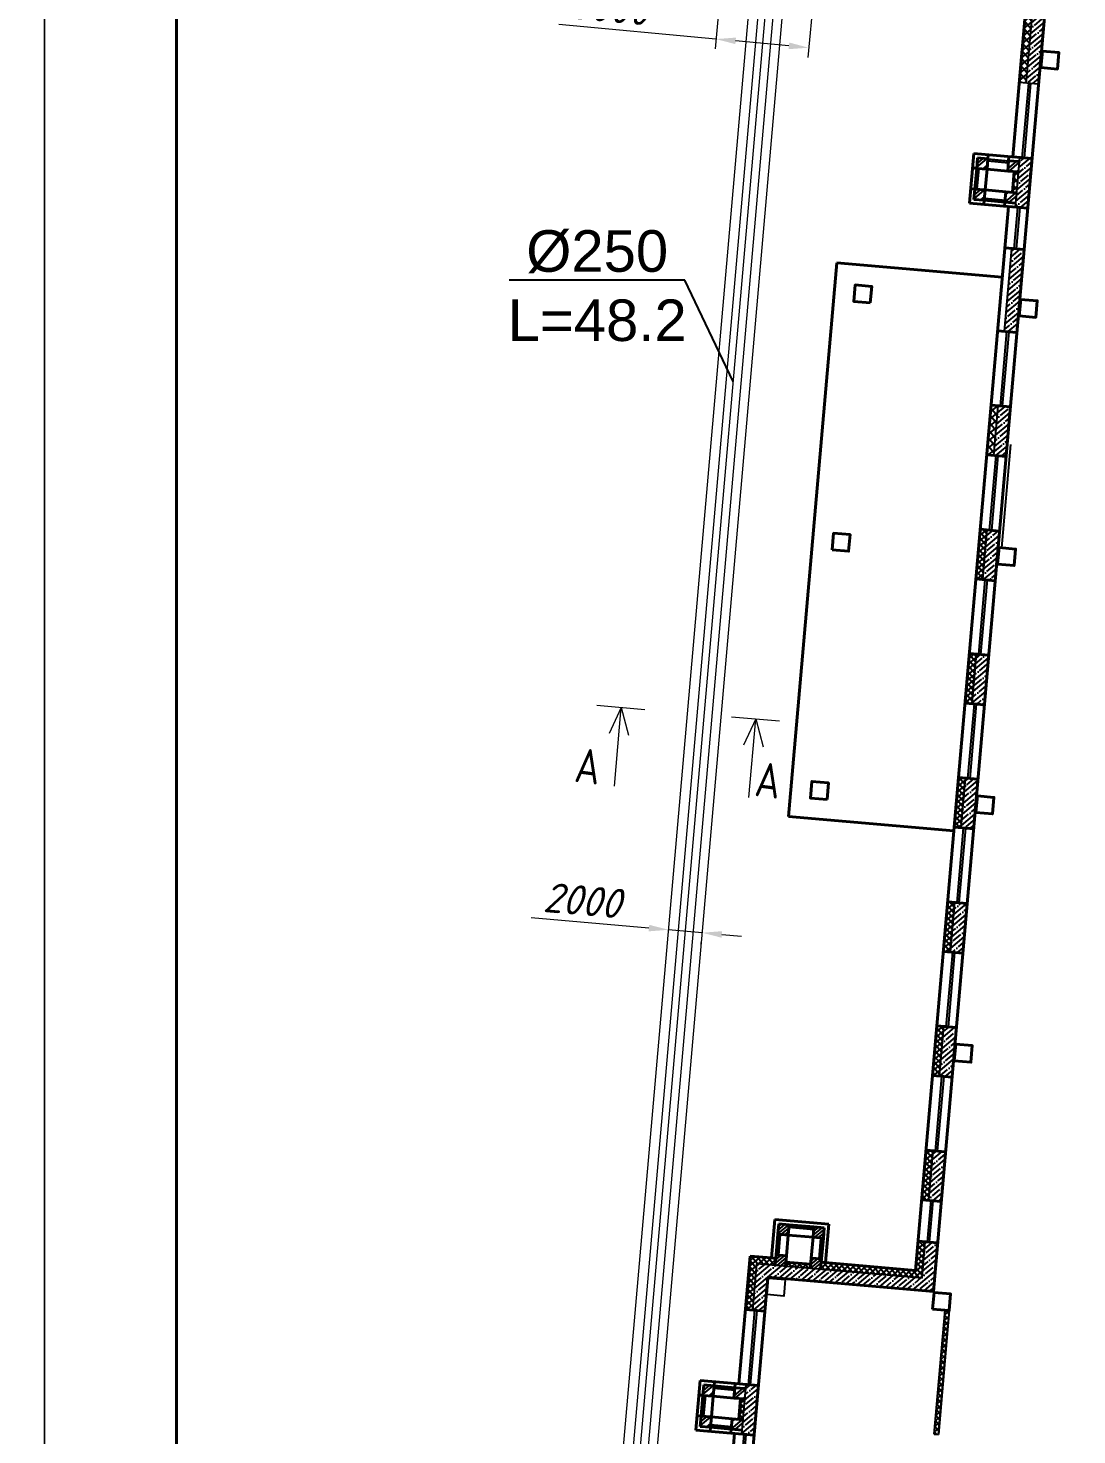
# Model space of a CAD drawing. Header units: millimetres. Extents: x 1064 to 180712, y 574 to 40185.
# Drawn here: x 84897 to 95504, y 18030 to 32254 of the extents above; entities that cross this region are included whole.
import ezdxf
from ezdxf import colors
from ezdxf.entities.mleader import LeaderData, LeaderLine
from ezdxf.math import Vec2, Vec3

# ---------------------------------------------------------------- set-up
doc = ezdxf.new("R2010")
doc.units = ezdxf.units.MM
doc.linetypes.add('2-Columns and grid$0$084_(М5) Неукрепленный откос', pattern=[0])
doc.linetypes.add('DASHED', pattern=[19.05, 12.7, -6.35])
for name, color, linetype, lineweight in [('00-рамка', 7, 'Continuous', 40), ('01 - здание', 1, 'Continuous', 40), ('01-здание', 5, 'Continuous', 15), ('01-Контур', 1, 'Continuous', 25), ('19-дренаж', 6, 'Continuous', 40), ('Канализация К1', 14, 'Continuous', 40), ('Размеры КР', 23, 'Continuous', 13)]:
    doc.layers.add(name, color=color, linetype=linetype, lineweight=lineweight)
doc.styles.add('2_0-Ариел', font='arial.ttf', dxfattribs={"height": 2})
doc.styles.add('GOST 2.304', font='CS_Gost2304.shx')
doc.styles.add('ГОСТ', font='GOST Common Italic.ttf', dxfattribs={"height": 300})
doc.dimstyles.new('М 50', dxfattribs={"dimscale": 0, "dimtxt": 300, "dimasz": 200, "dimexe": 100, "dimexo": 150, "dimgap": 70, "dimtad": 1, "dimdec": 0, "dimlfac": 0.5, "dimdsep": 46, "dimtxsty": 'ГОСТ', "dimcen": 100, "dimdle": 150, "dimclrd": 256, "dimclre": 256, "dimclrt": 256, "dimazin": 3, "dimtfac": 1, "dimtdec": 0, "dimtmove": 1, "dimatfit": 3, "dimfxl": 100, "dimtolj": 1, "dimlwd": -1, "dimlwe": -1, "dimarcsym": 0})
pattern_1 = [(45, (1411.03127, -1534.55234), (-0.134703842, 0.134703842), []), (45, (1411.16598, -1534.55234), (-0.134703842, 0.134703842), [0.238125, -0.047625, 0, -0.047625])]
pattern_2 = [(45, (1452.38544, -901.835), (-0.067351921, 0.067351921), []), (135, (1452.38544, -901.835), (-0.067351921, -0.067351921), [])]
pattern_3 = [(45, (1455.15888, -902.561955), (-0.0449012806, 0.0449012806), [])]

# ---------------------------------------------------------------- blocks, each defined once
blk = doc.blocks.new('Прокуратура_v1')
at = {"layer": '01 - здание', "lineweight": -2, "ltscale": 100}
h = blk.add_hatch(dxfattribs=at)
h.set_pattern_fill('ANSI37', color=256, scale=0.04)
h.set_pattern_definition([(45, (1452.38544, -901.835), (-0.089802561, 0.089802561), []), (135, (1452.38544, -901.835), (-0.089802561, -0.089802561), [])])
h.paths.add_polyline_path([(-13.53, -9.49), (-13.7, -9.49), (-13.7, -9.49), (-13.7, -10.09), (-13.53, -10.09)])
h.paths.add_polyline_path([(-13.53, -8.19), (-13.7, -8.19), (-13.7, -9.49), (-13.53, -9.49)])
h = blk.add_hatch(dxfattribs=at)
h.set_pattern_fill('ANSI35', color=256, scale=0.03)
h.set_pattern_definition(pattern_1)
h.paths.add_polyline_path([(-13.23, -17.89), (-13.53, -17.89), (-13.53, -19.09), (-13.23, -19.09)])
h.paths.add_polyline_path([(-13.53, -16.09), (-13.23, -16.09), (-13.23, -15.49), (-13.53, -15.49)])
h.paths.add_polyline_path([(-13.23, -15.49), (-13.23, -14.09), (-13.53, -14.09), (-13.53, -15.49)])
h.paths.add_polyline_path([(-13.23, -11.89), (-13.53, -11.89), (-13.53, -13.09), (-13.23, -13.09)])
h.paths.add_polyline_path([(-13.53, -10.09), (-13.23, -10.09), (-13.23, -9.49), (-13.53, -9.49)])
edge = h.paths.add_edge_path()
edge.add_line((-13.53, -9.49), (-13.23, -9.49))
edge.add_line((-13.23, -9.49), (-13.23, -9.29))
edge.add_arc((-27.855, -8.79), 14.634, 358.042, 361.958)
edge.add_line((-13.23, -8.29), (-13.53, -8.29))
edge.add_arc((47.787, -8.89), 61.32, 179.43937, 180.56063)
h = blk.add_hatch(dxfattribs=at)
h.set_pattern_fill('ANSI32', color=256, scale=0.02)
h.set_pattern_definition([(45, (1459.09888, -872.56195), (-0.134703842, 0.134703842), []), (45, (1459.18868, -872.56195), (-0.134703842, 0.134703842), [])])
h.paths.add_polyline_path([(-14.29, -12.24), (-14.29, -11.99), (-14.54, -11.99), (-14.54, -12.24)])
h.paths.add_polyline_path([(-13.79, -11.99), (-13.79, -12.24), (-13.53, -12.24), (-13.53, -11.99)])
h.paths.add_polyline_path([(-13.79, -12.74), (-13.79, -12.99), (-13.53, -12.99), (-13.53, -12.74)])
h = blk.add_hatch(dxfattribs=at)
h.set_pattern_fill('ANSI31', color=256, scale=0.02)
h.set_pattern_definition([(45, (1459.09888, -872.561955), (-0.0449012806, 0.0449012806), [])])
h.paths.add_polyline_path([(-13.79, -11.99), (-14.091, -11.99), (-14.091, -12.04), (-13.79, -12.04)])
h.paths.add_polyline_path([(-14.091, -11.99), (-14.29, -11.99), (-14.29, -12.04), (-14.091, -12.04)])
h.paths.add_polyline_path([(-13.79, -12.94), (-14.29, -12.94), (-14.29, -12.99), (-13.79, -12.99)])
h = blk.add_hatch(dxfattribs=at)
h.set_pattern_fill('ANSI31', color=256, scale=0.02)
h.set_pattern_definition([(45, (1459.31888, -872.561955), (-0.0449012806, 0.0449012806), [])])
h.paths.add_polyline_path([(-14.54, -12.74), (-14.49, -12.74), (-14.49, -12.24), (-14.54, -12.24)])
h = blk.add_hatch(dxfattribs=at)
h.set_pattern_fill('ANSI37', color=256, scale=0.04)
h.set_pattern_definition([(45, (1411.03127, -1528.55234), (-0.089802561, 0.089802561), []), (135, (1411.03127, -1528.55234), (-0.089802561, -0.089802561), [])])
h.paths.add_polyline_path([(-13.53, -12.24), (-13.63, -12.24), (-13.63, -12.74), (-13.53, -12.74)])
h = blk.add_hatch(dxfattribs=at)
h.set_pattern_fill('ANSI32', color=256, scale=0.02)
h.set_pattern_definition([(45, (1459.31888, -872.56195), (-0.134703842, 0.134703842), []), (45, (1459.40868, -872.56195), (-0.134703842, 0.134703842), [])])
h.paths.add_polyline_path([(-14.401, -12.74), (-14.54, -12.74), (-14.54, -12.99), (-14.401, -12.99)])
h.paths.add_polyline_path([(-14.29, -12.74), (-14.401, -12.74), (-14.401, -12.99), (-14.29, -12.99)])
h = blk.add_hatch(dxfattribs=at)
h.set_pattern_fill('ANSI37', color=256, scale=0.04)
h.set_pattern_definition([(45, (1411.03127, -1534.55234), (-0.089802561, 0.089802561), []), (135, (1411.03127, -1534.55234), (-0.089802561, -0.089802561), [])])
h.paths.add_polyline_path([(-13.53, -17.89), (-13.7, -17.89), (-13.7, -19.09), (-13.53, -19.09)])
h = blk.add_hatch(dxfattribs=at)
h.set_pattern_fill('ANSI37', color=256, scale=0.03)
h.set_pattern_definition(pattern_2)
h.paths.add_polyline_path([(-13.53, -35.89), (-13.7, -35.89), (-13.7, -37.09), (-13.53, -37.09)])
h.paths.add_polyline_path([(-13.53, -33.49), (-13.7, -33.49), (-13.7, -34.09), (-13.53, -34.09)])
h.paths.add_polyline_path([(-13.53, -32.89), (-13.7, -32.89), (-13.7, -33.49), (-13.53, -33.49)])
h.paths.add_polyline_path([(-13.53, -29.89), (-13.7, -29.89), (-13.7, -31.09), (-13.53, -31.09)])
h.paths.add_polyline_path([(-13.53, -27.49), (-13.7, -27.49), (-13.7, -28.09), (-13.53, -28.09)])
h.paths.add_polyline_path([(-13.53, -26.89), (-13.7, -26.89), (-13.7, -27.49), (-13.53, -27.49)])
h.paths.add_polyline_path([(-13.53, -23.89), (-13.7, -23.89), (-13.7, -25.051, -0.438008), (-13.661, -25.09), (-13.53, -25.09)])
h.paths.add_polyline_path([(-13.53, -21.49), (-13.7, -21.49), (-13.7, -22.09), (-13.53, -22.09)])
h.paths.add_polyline_path([(-13.53, -20.89), (-13.7, -20.89), (-13.7, -21.49), (-13.53, -21.49)])
h = blk.add_hatch(dxfattribs=at)
h.set_pattern_fill('ANSI35', color=256, scale=0.03)
h.set_pattern_definition(pattern_1)
h.paths.add_polyline_path([(-13.23, -29.89), (-13.53, -29.89), (-13.53, -31.09), (-13.23, -31.09)])
h.paths.add_polyline_path([(-13.23, -27.49), (-13.53, -27.49), (-13.53, -28.09), (-13.23, -28.09)])
h.paths.add_polyline_path([(-13.53, -27.49), (-13.23, -27.49), (-13.23, -26.89), (-13.53, -26.89)])
h.paths.add_polyline_path([(-13.23, -23.89), (-13.53, -23.89), (-13.53, -25.09), (-13.23, -25.09)])
h.paths.add_polyline_path([(-13.23, -21.49), (-13.53, -21.49), (-13.53, -22.09), (-13.23, -22.09)])
h.paths.add_polyline_path([(-13.23, -21.09), (-13.23, -20.89), (-13.53, -20.89), (-13.53, -21.49), (-13.23, -21.49)])
h = blk.add_hatch(dxfattribs=at)
h.set_pattern_fill('ANSI35', color=256, scale=0.03)
h.set_pattern_definition(pattern_1)
h.paths.add_polyline_path([(-17.53, -46.09), (-17.23, -46.09), (-17.23, -44.89), (-17.53, -44.89)])
h.paths.add_polyline_path([(-17.23, -41.89), (-17.53, -41.89), (-17.53, -43.09), (-17.23, -43.09)])
h.paths.add_polyline_path([(-17.23, -39.27), (-17.01, -39.27), (-17.01, -38.97), (-17.53, -38.97), (-17.53, -40.09), (-17.23, -40.09)])
h.paths.add_polyline_path([(-17.01, -38.97), (-17.01, -39.27), (-13.23, -39.27), (-13.23, -38.09), (-13.53, -38.09), (-13.53, -38.97)])
h.paths.add_polyline_path([(-13.53, -37.09), (-13.23, -37.09), (-13.23, -35.89), (-13.53, -35.89)])
h.paths.add_polyline_path([(-13.23, -33.49), (-13.53, -33.49), (-13.53, -34.09), (-13.23, -34.09)])
h.paths.add_polyline_path([(-13.23, -32.89), (-13.53, -32.89), (-13.53, -33.49), (-13.23, -33.49)])
h = blk.add_hatch(dxfattribs=at)
h.set_pattern_fill('ANSI31', color=256, scale=0.02)
h.set_pattern_definition(pattern_3)
h.paths.add_polyline_path([(-16.83, -38.22), (-16.83, -37.97), (-17.08, -37.97), (-17.08, -38.22)])
h = blk.add_hatch(dxfattribs=at)
h.set_pattern_fill('ANSI31', color=256, scale=0.02)
h.set_pattern_definition(pattern_3)
h.paths.add_polyline_path([(-17.03, -38.22), (-17.08, -38.22), (-17.08, -38.72), (-17.03, -38.72)])
h.paths.add_polyline_path([(-16.739, -37.97), (-16.83, -37.97), (-16.83, -38.02), (-16.739, -38.02)])
h.paths.add_polyline_path([(-16.23, -37.97), (-16.739, -37.97), (-16.739, -38.02), (-16.23, -38.02)])
h.paths.add_polyline_path([(-15.98, -38.22), (-16.03, -38.22), (-16.03, -38.72), (-15.98, -38.72)])
h = blk.add_hatch(dxfattribs=at)
h.set_pattern_fill('ANSI31', color=256, scale=0.02)
h.set_pattern_definition(pattern_3)
h.paths.add_polyline_path([(-15.98, -38.22), (-15.98, -37.97), (-16.23, -37.97), (-16.23, -38.22)])
h = blk.add_hatch(dxfattribs=at)
h.set_pattern_fill('ANSI37', color=256, scale=0.03)
h.set_pattern_definition(pattern_2)
h.paths.add_polyline_path([(-13.53, -38.09), (-13.7, -38.09), (-13.7, -38.8), (-15.98, -38.8), (-15.98, -38.97), (-13.53, -38.97)])
h = blk.add_hatch(dxfattribs=at)
h.set_pattern_fill('ANSI37', color=256, scale=0.03)
h.set_pattern_definition(pattern_2)
edge = h.paths.add_edge_path()
edge.add_line((-17.53, -38.97), (-17.08, -38.97))
edge.add_line((-17.08, -38.97), (-17.08, -38.8))
edge.add_line((-17.08, -38.8), (-17.667, -38.8))
edge.add_arc((-17.705, -38.801), 0.0375, -82.4102, 1.7664, ccw=False)
edge.add_line((-17.7, -38.838), (-17.7, -40.09))
edge.add_line((-17.7, -40.09), (-17.53, -40.09))
edge.add_line((-17.53, -40.09), (-17.53, -38.97))
h = blk.add_hatch(dxfattribs=at)
h.set_pattern_fill('ANSI31', color=256, scale=0.02)
h.set_pattern_definition(pattern_3)
h.paths.add_polyline_path([(-17.08, -38.97), (-16.83, -38.97), (-16.83, -38.72), (-17.08, -38.72)])
h = blk.add_hatch(dxfattribs=at)
h.set_pattern_fill('ANSI37', color=256, scale=0.03)
h.set_pattern_definition([(45, (-1966.39918, -2204.94517), (-0.067351921, 0.067351921), []), (135, (-1966.39918, -2204.94517), (-0.067351921, -0.067351921), [])])
h.paths.add_polyline_path([(-16.23, -38.97), (-16.23, -38.87), (-16.83, -38.87), (-16.83, -38.97)])
h = blk.add_hatch(dxfattribs=at)
h.set_pattern_fill('ANSI31', color=256, scale=0.02)
h.set_pattern_definition(pattern_3)
h.paths.add_polyline_path([(-16.23, -38.97), (-15.98, -38.97), (-15.98, -38.72), (-16.23, -38.72)])
h = blk.add_hatch(dxfattribs=at)
h.set_pattern_fill('ANSI37', color=256, scale=0.03)
h.set_pattern_definition([(45, (1411.03127, -1534.55234), (-0.067351921, 0.067351921), []), (135, (1411.03127, -1534.55234), (-0.067351921, -0.067351921), [])])
h.paths.add_polyline_path([(-12.81, -39.69), (-12.91, -39.69), (-12.91, -42.69), (-12.81, -42.69)])
h.paths.add_polyline_path([(-12.81, -43.69), (-12.91, -43.69), (-12.91, -45.19), (-13.01, -45.19), (-13.01, -45.29), (-12.81, -45.29)])
h.paths.add_polyline_path([(-13.01, -45.19), (-17.01, -45.19), (-17.01, -45.29), (-16.81, -45.29), (-13.21, -45.29), (-13.01, -45.29)])
h.paths.add_polyline_path([(-14.41, -47.59), (-17.01, -47.59), (-17.01, -47.69), (-14.41, -47.69)])
h.paths.add_polyline_path([(-13.23, -47.599), (-13.51, -47.59), (-13.51, -47.69), (-13.339, -47.69, -0.362074)])
h.paths.add_polyline_path([(-12.81, -47.09), (-12.91, -47.09), (-12.91, -47.69), (-12.81, -47.69)])
h.paths.add_polyline_path([(-3.49, -45.29), (-6.91, -45.29), (-6.91, -45.39), (-3.49, -45.39)])
h.paths.add_polyline_path([(-7.21, -45.69), (-7.31, -45.69), (-7.31, -47.49), (-7.11, -47.49), (-7.11, -47.39), (-7.21, -47.39)])
h.paths.add_polyline_path([(-3.49, -47.39), (-6.01, -47.39), (-6.01, -47.49), (-3.49, -47.49)])
h = blk.add_hatch(dxfattribs=at)
h.set_pattern_fill('ANSI32', color=256, scale=0.02)
h.set_pattern_definition([(45, (1455.09888, -902.56195), (-0.134703842, 0.134703842), []), (45, (1455.18868, -902.56195), (-0.134703842, 0.134703842), [])])
h.paths.add_polyline_path([(-18.29, -42.24), (-18.29, -41.99), (-18.54, -41.99), (-18.54, -42.24)])
h.paths.add_polyline_path([(-17.79, -41.99), (-17.79, -42.24), (-17.53, -42.24), (-17.53, -41.99)])
h.paths.add_polyline_path([(-17.79, -42.74), (-17.79, -42.99), (-17.53, -42.99), (-17.53, -42.74)])
h = blk.add_hatch(dxfattribs=at)
h.set_pattern_fill('ANSI31', color=256, scale=0.02)
h.set_pattern_definition([(45, (1455.09888, -902.561955), (-0.0449012806, 0.0449012806), [])])
h.paths.add_polyline_path([(-17.79, -41.99), (-18.091, -41.99), (-18.091, -42.04), (-17.79, -42.04)])
h.paths.add_polyline_path([(-18.091, -41.99), (-18.29, -41.99), (-18.29, -42.04), (-18.091, -42.04)])
h.paths.add_polyline_path([(-17.79, -42.94), (-18.29, -42.94), (-18.29, -42.99), (-17.79, -42.99)])
h = blk.add_hatch(dxfattribs=at)
h.set_pattern_fill('ANSI31', color=256, scale=0.02)
h.set_pattern_definition([(45, (1455.31888, -902.561955), (-0.0449012806, 0.0449012806), [])])
h.paths.add_polyline_path([(-18.54, -42.74), (-18.49, -42.74), (-18.49, -42.24), (-18.54, -42.24)])
h = blk.add_hatch(dxfattribs=at)
h.set_pattern_fill('ANSI37', color=256, scale=0.03)
h.set_pattern_definition(pattern_2)
h.paths.add_polyline_path([(-17.53, -42.24), (-17.63, -42.24), (-17.63, -42.74), (-17.53, -42.74)])
h = blk.add_hatch(dxfattribs=at)
h.set_pattern_fill('ANSI32', color=256, scale=0.02)
h.set_pattern_definition([(45, (1455.31888, -902.56195), (-0.134703842, 0.134703842), []), (45, (1455.40868, -902.56195), (-0.134703842, 0.134703842), [])])
h.paths.add_polyline_path([(-18.401, -42.74), (-18.54, -42.74), (-18.54, -42.99), (-18.401, -42.99)])
h.paths.add_polyline_path([(-18.29, -42.74), (-18.401, -42.74), (-18.401, -42.99), (-18.29, -42.99)])
at = {"layer": '01 - здание', "ltscale": 100}
for p, q in [((-13.7, -9.49), (-13.7, -8.19)), ((-13.23, -9.49), (-13.23, -8.29)), ((-13.7, -11.89), (-13.7, -9.29)), ((-13.23, -21.29), (-13.23, -9.29)), ((-13.63, -11.89), (-14.64, -11.89)), ((-14.64, -11.89), (-14.64, -13.09)), ((-14.29, -11.99), (-14.54, -11.99)), ((-14.54, -11.99), (-14.54, -12.24)), ((-14.29, -11.99), (-14.29, -11.89)), ((-14.29, -11.99), (-14.29, -12.24)), ((-13.79, -11.99), (-13.79, -11.89)), ((-13.53, -11.99), (-13.79, -11.99)), ((-13.79, -11.99), (-13.79, -12.24)), ((-13.23, -11.89), (-13.7, -11.89)), ((-14.54, -12.24), (-14.64, -12.24)), ((-14.29, -12.24), (-14.54, -12.24)), ((-14.54, -12.24), (-14.54, -12.74)), ((-14.29, -12.24), (-14.29, -12.74)), ((-14.29, -12.24), (-13.79, -12.24)), ((-13.53, -12.24), (-13.79, -12.24)), ((-13.63, -12.24), (-13.63, -12.74)), ((-14.54, -12.74), (-14.64, -12.74)), ((-14.54, -12.74), (-14.54, -12.99)), ((-14.29, -12.74), (-14.54, -12.74)), ((-14.29, -12.74), (-14.29, -12.99)), ((-14.29, -12.74), (-13.79, -12.74)), ((-13.79, -12.74), (-13.79, -12.99)), ((-13.53, -12.74), (-13.79, -12.74)), ((-13.63, -13.09), (-14.64, -13.09)), ((-14.29, -12.99), (-14.54, -12.99)), ((-14.29, -12.99), (-13.79, -12.99)), ((-14.29, -13.09), (-14.29, -12.99)), ((-13.53, -12.99), (-13.79, -12.99)), ((-13.79, -13.09), (-13.79, -12.99)), ((-13.7, -26.89), (-13.7, -13.09)), ((-13.7, -13.09), (-13.23, -13.09)), ((-13.23, -14.09), (-13.7, -14.09)), ((-13.7, -14.09), (-13.23, -14.09)), ((-13.7, -16.09), (-13.23, -16.09)), ((-13.7, -17.89), (-13.23, -17.89)), ((-13.7, -19.09), (-13.23, -19.09)), ((-13.7, -19.09), (-13.23, -19.09)), ((-13.7, -20.89), (-13.23, -20.89)), ((-13.23, -39.27), (-13.23, -21.09)), ((-13.7, -22.09), (-13.23, -22.09)), ((-13.7, -23.89), (-13.23, -23.89)), ((-13.7, -25.09), (-13.23, -25.09)), ((-13.7, -38.8), (-13.7, -26.89)), ((-13.7, -26.89), (-13.23, -26.89)), ((-13.23, -26.89), (-13.7, -26.89)), ((-13.7, -28.09), (-13.23, -28.09)), ((-13.7, -29.89), (-13.23, -29.89)), ((-13.23, -29.89), (-13.7, -29.89)), ((-13.7, -31.09), (-13.23, -31.09)), ((-13.7, -32.89), (-13.23, -32.89)), ((-13.23, -32.89), (-13.7, -32.89)), ((-13.7, -34.09), (-13.23, -34.09)), ((-13.7, -35.89), (-13.23, -35.89)), ((-13.23, -37.09), (-13.7, -37.09)), ((-17.18, -38.8), (-17.18, -37.87)), ((-17.18, -37.87), (-15.88, -37.87)), ((-15.88, -38.8), (-15.88, -37.87)), ((-17.08, -38.22), (-17.08, -37.97)), ((-16.83, -37.97), (-17.08, -37.97)), ((-16.83, -38.22), (-17.08, -38.22)), ((-17.08, -38.72), (-17.08, -38.22)), ((-17.03, -38.72), (-17.03, -38.22)), ((-16.83, -38.22), (-16.83, -37.97)), ((-16.23, -37.97), (-16.83, -37.97)), ((-16.23, -38.02), (-16.83, -38.02)), ((-16.83, -38.72), (-16.83, -38.22)), ((-16.23, -38.22), (-16.83, -38.22)), ((-15.98, -37.97), (-16.23, -37.97)), ((-16.23, -38.22), (-16.23, -37.97)), ((-16.23, -38.72), (-16.23, -38.22)), ((-16.23, -38.22), (-15.98, -38.22)), ((-16.03, -38.72), (-16.03, -38.22)), ((-15.98, -38.22), (-15.98, -37.97)), ((-15.98, -38.72), (-15.98, -38.22)), ((-13.23, -38.09), (-13.7, -38.09)), ((-17.7, -38.8), (-17.7, -41.89)), ((-17.08, -38.8), (-17.7, -38.8)), ((-16.83, -38.72), (-17.08, -38.72)), ((-17.08, -38.72), (-17.08, -38.97)), ((-16.83, -38.97), (-16.83, -38.72)), ((-16.23, -38.87), (-16.83, -38.87)), ((-16.23, -38.72), (-15.98, -38.72)), ((-16.23, -38.97), (-16.23, -38.72)), ((-15.98, -38.97), (-15.98, -38.72)), ((-13.7, -38.8), (-15.98, -38.8)), ((-13.23, -39.27), (-17.23, -39.27)), ((-17.23, -39.27), (-17.23, -47.71)), ((-17.23, -40.09), (-17.7, -40.09)), ((-17.23, -40.09), (-17.7, -40.09)), ((-17.23, -41.89), (-18.64, -41.89)), ((-18.64, -41.89), (-18.64, -43.09)), ((-18.29, -41.99), (-18.54, -41.99)), ((-18.54, -41.99), (-18.54, -42.24)), ((-18.29, -41.99), (-18.29, -41.89)), ((-18.29, -41.99), (-18.29, -42.24)), ((-18.29, -41.99), (-17.79, -41.99)), ((-17.79, -41.99), (-17.79, -41.89)), ((-17.53, -41.99), (-17.79, -41.99)), ((-17.79, -41.99), (-17.79, -42.24)), ((-18.54, -42.24), (-18.64, -42.24)), ((-18.29, -42.24), (-18.54, -42.24)), ((-18.54, -42.24), (-18.54, -42.74)), ((-18.49, -42.24), (-18.49, -42.74)), ((-18.29, -42.04), (-17.79, -42.04)), ((-18.29, -42.24), (-18.29, -42.74)), ((-18.29, -42.24), (-17.79, -42.24)), ((-17.53, -42.24), (-17.79, -42.24)), ((-17.63, -42.24), (-17.63, -42.74)), ((-18.54, -42.74), (-18.64, -42.74)), ((-18.54, -42.74), (-18.54, -42.99)), ((-18.29, -42.74), (-18.54, -42.74)), ((-18.29, -42.99), (-18.54, -42.99)), ((-18.29, -42.74), (-18.29, -42.99)), ((-18.29, -42.74), (-17.79, -42.74)), ((-18.29, -42.94), (-17.79, -42.94)), ((-18.29, -42.99), (-17.79, -42.99)), ((-18.29, -43.09), (-18.29, -42.99)), ((-17.53, -42.74), (-17.79, -42.74)), ((-17.79, -42.74), (-17.79, -42.99)), ((-17.53, -42.99), (-17.79, -42.99)), ((-17.79, -43.09), (-17.79, -42.99)), ((-17.23, -43.09), (-18.64, -43.09)), ((-17.7, -43.09), (-17.7, -47.71))]:
    blk.add_line(p, q, dxfattribs=at)
at = {"layer": '01 - здание', "lineweight": -2, "ltscale": 100}
for p, q in [((-13.53, -9.49), (-13.53, -8.29)), ((-13.53, -10.09), (-13.53, -9.49)), ((-13.23, -10.09), (-13.7, -10.09)), ((-13.478, -10.09), (-13.478, -11.89)), ((-13.426, -10.09), (-13.426, -11.89)), ((-14.29, -11.99), (-13.79, -11.99)), ((-14.29, -12.04), (-13.79, -12.04)), ((-13.53, -13.09), (-13.53, -11.89)), ((-14.49, -12.24), (-14.49, -12.74)), ((-14.29, -12.94), (-13.79, -12.94)), ((-13.478, -13.09), (-13.478, -14.09)), ((-13.426, -13.09), (-13.426, -14.09)), ((-13.53, -16.09), (-13.53, -14.09)), ((-13.474, -17.89), (-13.474, -16.09)), ((-13.422, -17.89), (-13.422, -16.09)), ((-13.53, -19.09), (-13.53, -17.89)), ((-13.147, -18.793), (-13.147, -21.29)), ((-13.474, -20.89), (-13.474, -19.09)), ((-13.422, -20.89), (-13.422, -19.09)), ((-13.53, -22.09), (-13.53, -20.89)), ((-13.474, -23.89), (-13.474, -22.09)), ((-13.422, -23.89), (-13.422, -22.09)), ((-13.53, -25.09), (-13.53, -23.89)), ((-13.474, -26.89), (-13.474, -25.09)), ((-13.422, -26.89), (-13.422, -25.09)), ((-13.53, -28.09), (-13.53, -26.89)), ((-13.474, -29.89), (-13.474, -28.09)), ((-13.422, -29.89), (-13.422, -28.09)), ((-13.53, -31.09), (-13.53, -29.89)), ((-13.474, -32.89), (-13.474, -31.09)), ((-13.422, -32.89), (-13.422, -31.09)), ((-13.53, -34.09), (-13.53, -32.89)), ((-13.474, -35.89), (-13.474, -34.09)), ((-13.422, -35.89), (-13.422, -34.09)), ((-13.53, -37.09), (-13.53, -35.89)), ((-13.474, -38.09), (-13.474, -37.09)), ((-13.422, -38.09), (-13.422, -37.09)), ((-13.53, -38.97), (-13.53, -38.09)), ((-13.53, -38.97), (-17.53, -38.97)), ((-17.53, -38.97), (-17.53, -40.09)), ((-12.91, -42.69), (-12.91, -39.69)), ((-12.81, -39.69), (-12.81, -42.69)), ((-17.478, -40.09), (-17.478, -41.89)), ((-17.426, -40.09), (-17.426, -41.89)), ((-12.81, -42.69), (-12.81, -40.07)), ((-17.53, -41.89), (-17.53, -43.09)), ((-12.91, -42.69), (-12.81, -42.69)), ((-17.478, -43.09), (-17.478, -44.89)), ((-17.426, -43.09), (-17.426, -44.89))]:
    blk.add_line(p, q, dxfattribs=at)
at = {"layer": '01 - здание', "ltscale": 100}
for points in [[(-13.21, -9.69), (-13.21, -9.29), (-12.81, -9.29), (-12.81, -9.69), (-13.21, -9.69)], [(-16.81, -15.69), (-16.81, -15.29), (-17.21, -15.29), (-17.21, -15.69), (-16.81, -15.69)], [(-13.21, -15.69), (-13.21, -15.29), (-12.81, -15.29), (-12.81, -15.69), (-13.21, -15.69)], [(-13.21, -15.69), (-13.21, -15.29), (-12.81, -15.29), (-12.81, -15.69), (-13.21, -15.69)], [(-13.21, -15.69), (-13.21, -15.29), (-12.81, -15.29), (-12.81, -15.69), (-13.21, -15.69)], [(-17.21, -21.69), (-17.21, -21.29), (-16.81, -21.29), (-16.81, -21.69), (-17.21, -21.69)], [(-13.21, -21.69), (-13.21, -21.29), (-12.81, -21.29), (-12.81, -21.69), (-13.21, -21.69)], [(-13.21, -21.69), (-13.21, -21.29), (-12.81, -21.29), (-12.81, -21.69), (-13.21, -21.69)], [(-13.21, -21.69), (-13.21, -21.29), (-12.81, -21.29), (-12.81, -21.69), (-13.21, -21.69)], [(-16.81, -27.69), (-16.81, -27.29), (-17.21, -27.29), (-17.21, -27.69), (-16.81, -27.69)], [(-13.21, -27.69), (-13.21, -27.29), (-12.81, -27.29), (-12.81, -27.69), (-13.21, -27.69)], [(-13.21, -27.69), (-13.21, -27.29), (-12.81, -27.29), (-12.81, -27.69), (-13.21, -27.69)], [(-13.21, -27.69), (-13.21, -27.29), (-12.81, -27.29), (-12.81, -27.69), (-13.21, -27.69)], [(-13.21, -27.69), (-13.21, -27.29), (-12.81, -27.29), (-12.81, -27.69), (-13.21, -27.69)], [(-13.21, -33.69), (-13.21, -33.29), (-12.81, -33.29), (-12.81, -33.69), (-13.21, -33.69)], [(-13.21, -39.69), (-13.21, -39.29), (-12.81, -39.29), (-12.81, -39.69), (-13.21, -39.69)]]:
    blk.add_lwpolyline(points, dxfattribs=at)
at = {"layer": '01 - здание', "linetype": 'DASHED', "ltscale": 2}
blk.add_lwpolyline([(-13.7, -14.8), (-17.7, -14.8), (-17.7, -28.18), (-13.7, -28.18)], dxfattribs=at)
at = {"layer": '01 - здание', "lineweight": -2, "ltscale": 100}
blk.add_lwpolyline([(-17.21, -39.69), (-17.21, -39.29), (-16.81, -39.29), (-16.81, -39.69), (-17.21, -39.69)], dxfattribs=at)
at = {"layer": '01-здание', "ltscale": 100}
blk.add_line((-17.53, -41.89), (-17.53, -43.09), dxfattribs=at)
blk.add_line((-17.53, -41.89), (-17.53, -43.09), dxfattribs=at)
blk = doc.blocks.new('*D101')
at = {"layer": 'Defpoints', "color": 0, "transparency": 16777216}
for p in [(91917, 32816), (92854, 32728), (91854, 32143)]:
    blk.add_point(p, dxfattribs=at)
at = {"layer": 'Размеры КР', "transparency": 16777216}
for p, q in [((91903, 32666), (91845, 32044)), ((92840, 32579), (92782, 31956)), ((91854, 32143), (90265, 32292)), ((92592, 32074), (92053, 32125))]:
    blk.add_line(p, q, dxfattribs=at)
for points in [[(92056, 32158), (92050, 32092), (91854, 32143)], [(92595, 32108), (92589, 32041), (92791, 32056)]]:
    blk.add_solid(points, dxfattribs=at)
at = {"layer": 'Размеры КР', "lineweight": 13, "transparency": 16777216, "insert": (90781, 32464), "char_height": 300, "attachment_point": 5, "rotation": 354.6667, "style": 'ГОСТ'}
blk.add_mtext('\\A1;3000', dxfattribs=at)
blk = doc.blocks.new('*D102')
at = {"layer": 'Defpoints', "color": 0, "transparency": 16777216}
for p in [(91375, 23137), (91377, 23158), (91716, 23128)]:
    blk.add_point(p, dxfattribs=at)
at = {"layer": 'Размеры КР', "transparency": 16777216}
for p, q in [((91176, 23154), (89986, 23258)), ((91714, 23107), (91375, 23137)), ((91913, 23090), (92112, 23073)), ((91364, 23008), (91367, 23037)), ((91703, 22979), (91705, 23008))]:
    blk.add_line(p, q, dxfattribs=at)
for points in [[(91179, 23187), (91173, 23121), (91375, 23137)], [(91916, 23123), (91910, 23057), (91714, 23107)]]:
    blk.add_solid(points, dxfattribs=at)
at = {"layer": 'Размеры КР', "lineweight": 13, "transparency": 16777216, "insert": (90501, 23434), "char_height": 300, "attachment_point": 5, "rotation": 355.0154, "style": 'ГОСТ'}
blk.add_mtext('\\A1;2000', dxfattribs=at)
blk = doc.blocks.new('_None')

msp = doc.modelspace()

# ---------------------------------------------------------------- linework, layer by layer
at = {"layer": '00-рамка', "lineweight": 15}
for points in [[(57064.1, 40184.6), (85064.1, 40184.6), (85064.1, 584.6), (57064.1, 584.6)], [(85064.1, 40184.6), (113064.1, 40184.6), (113064.1, 584.6), (85064.1, 584.6)]]:
    msp.add_lwpolyline(points, close=True, dxfattribs=at)
at = {"layer": '00-рамка', "lineweight": 40}
msp.add_lwpolyline([(86397.4, 39851.3), (112730.8, 39851.3), (112730.8, 918), (86397.4, 918)], close=True, dxfattribs=at)
at = {"layer": 'Канализация К1', "color": 18, "linetype": 'Continuous', "lineweight": 15, "true_color": 0x000000}
for p, q in [((90649.3, 25406.7), (91135.6, 25364.3)), ((90895.6, 25385.2), (90773.1, 25120.6)), ((90826.1, 24588.7), (90895.6, 25385.2)), ((90895.6, 25385.2), (90970.4, 25103.3)), ((92009.2, 25291.3), (92495.5, 25248.9)), ((92255.6, 25269.8), (92133.1, 25005.1)), ((92186.1, 24473.3), (92255.6, 25269.8)), ((92255.6, 25269.8), (92330.4, 24987.9))]:
    msp.add_line(p, q, dxfattribs=at)
at = {"layer": 'Размеры КР', "color": 0, "lineweight": 13, "ltscale": 100}
for p, q in [((90631.1, 12647.8), (92391.8, 32835.6)), ((90587, 12959.7), (92294.4, 32536)), ((90737.1, 12944.5), (92444.9, 32525.1))]:
    msp.add_line(p, q, dxfattribs=at)
at = {"layer": 'Размеры КР', "color": 0, "linetype": '2-Columns and grid$0$084_(М5) Неукрепленный откос', "lineweight": 13, "ltscale": 100}
for p, q in [((90500.6, 13106.6), (92185.2, 32421.2)), ((92523.6, 32391.7), (90839, 13077.1))]:
    msp.add_line(p, q, dxfattribs=at)

# ---------------------------------------------------------------- block references
at = {"layer": '01-Контур', "xscale": 419.9999999999841, "yscale": 419.9999999999841, "zscale": 419.9999999999841, "rotation": 355.0154292557599}
msp.add_blockref('Прокуратура_v1', (101020.8, 35426.8), dxfattribs=at)

# ---------------------------------------------------------------- texts
at = {"layer": 'Канализация К1', "color": 18, "linetype": 'Continuous', "lineweight": 15, "true_color": 0x000000, "char_height": 350, "attachment_point": 1, "rotation": 352.48117, "style": 'GOST 2.304'}
for insert in [(90458.1, 24981.4), (92280.5, 24839.3)]:
    msp.add_mtext_dynamic_manual_height_columns('A', width=521.371, gutter_width=17.5, heights=[0], dxfattribs=dict(at, insert=insert))

# ---------------------------------------------------------------- dimensions: what is measured, and where the dimension line sits
at = {"layer": 'Размеры КР', "color": 250, "lineweight": 13}
dim = msp.add_linear_dim(base=(91854, 32143.3), p1=(92854.1, 32728), p2=(91916.8, 32815.5), angle=174.66672, text='3000', dimstyle='М 50', override={"dimscale": 1, "dimtmove": 0}, dxfattribs=at)
dim.commit()
dim.dimension.update_dxf_attribs({"geometry": '*D101', "text_midpoint": (90760.7, 32245.4), "dimtype": 161})
dim = msp.add_aligned_dim(p1=(91715.6, 23128.4), p2=(91377.3, 23157.9), distance=21.1, text='2000', dimstyle='М 50', override={"dimscale": 1, "dimtmove": 0}, dxfattribs=at)
dim.commit()
dim.dimension.update_dxf_attribs({"geometry": '*D102', "text_midpoint": (90500.6, 23434)})

# ---------------------------------------------------------------- leaders
at = {"layer": '19-дренаж', "lineweight": 30}
ml = msp.add_multileader_mtext('Standard', dxfattribs=at)
ml.set_content('%%C250\\PL=48.2', color=256, style='2_0-Ариел')
ml.set_leader_properties()
ml.set_arrow_properties(name='NONE')
ml.build(insert=Vec2(0, 0))
ml.multileader.update_dxf_attribs({"text_left_attachment_type": 6, "text_right_attachment_type": 6, "dogleg_length": 0.36, "arrow_head_size": 37.8})
ctx = ml.context
ctx.base_point, ctx.char_height, ctx.arrow_head_size, ctx.landing_gap_size, ctx.plane_origin = Vec3(89765.3, 29706.3), 420, 37.8, 18.9, Vec3(90205.7, 35793.6)
ctx.left_attachment, ctx.right_attachment, ctx.text_align_type = 6, 6, 1
notes = []
notes.append((ctx, [(0, (1, 1, 0), (91540.5, 29706.3), (-1, 0), 0.36, [(0, [(92029.4, 28679.9)], 0, [])])]))
ctx.mtext.insert, ctx.mtext.alignment, ctx.mtext.flow_direction = Vec3(90652.7, 30210.3), 2, 5
for ctx, leaders in notes:
    for number, flags, end, landing, length, lines in leaders:
        leader = LeaderData()
        leader.index, (leader.has_last_leader_line, leader.has_dogleg_vector, leader.attachment_direction) = number, flags
        leader.last_leader_point, leader.dogleg_vector, leader.dogleg_length = Vec3(end), Vec3(landing), length
        for number, points, colour, breaks in lines:
            line = LeaderLine()
            line.index, line.vertices, line.color, line.breaks = number, Vec3.list(points), colors.encode_raw_color(colour), breaks
            leader.lines.append(line)
        ctx.leaders.append(leader)

doc.saveas('drawing.dxf')
